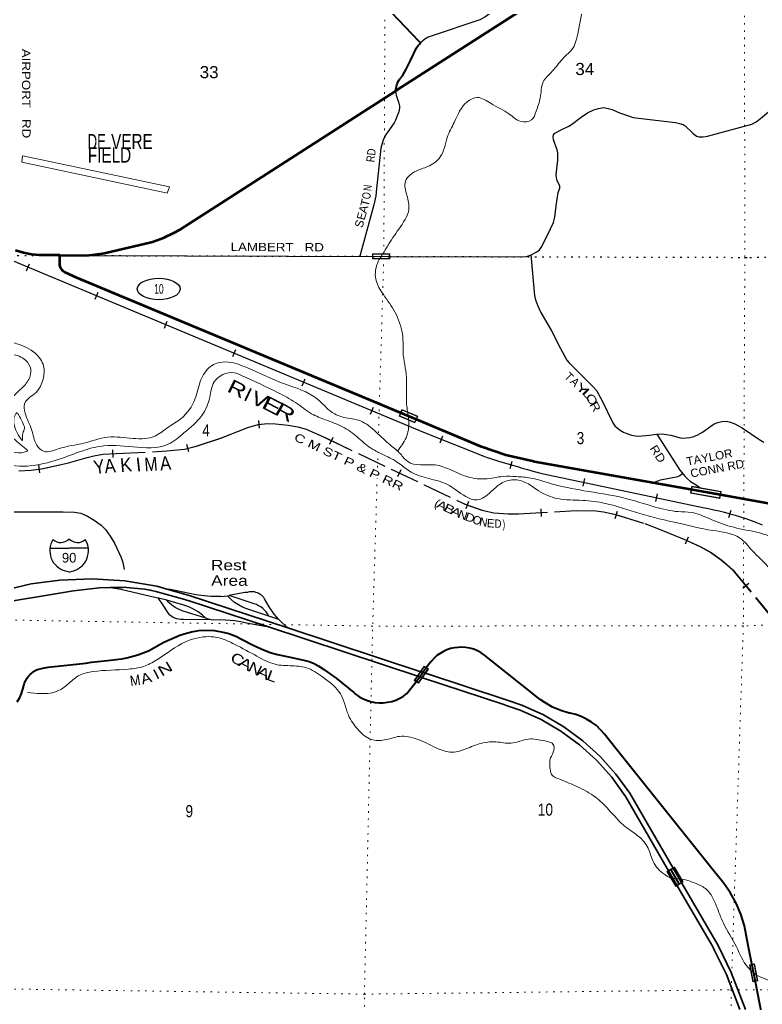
# Model space of a CAD drawing. Header units: feet. Extents: x -8 to 250644, y -192250 to 1368.
# Drawn here: x 36101 to 46835, y -129957 to -115715 of the extents above; entities that cross this region are included whole.
import ezdxf
from ezdxf.enums import TextEntityAlignment as Align

# ---------------------------------------------------------------- set-up
doc = ezdxf.new("R2010")
doc.units = ezdxf.units.FT
doc.header["$LTSCALE"] = 70
doc.linetypes.add('DOTTED', pattern=[1.5, 0.3, -1.2])
doc.linetypes.add('LONG_DASHED', pattern=[7.5, 6, -1.5])
for name, color, linetype, lineweight in [('15', 7, 'Continuous', 25), ('17', 7, 'Continuous', 25), ('18', 7, 'Continuous', 35), ('19', 7, 'Continuous', 25), ('23', 7, 'Continuous', 70), ('26', 7, 'Continuous', 40), ('29', 7, 'Continuous', 25), ('31', 7, 'Continuous', 13), ('34', 7, 'Continuous', 25), ('36', 7, 'Continuous', 13), ('39', 7, 'Continuous', 13), ('55', 7, 'Continuous', 13), ('59', 7, 'Continuous', 13), ('6', 7, 'DOTTED', 25), ('61', 7, 'Continuous', 13), ('63', 7, 'Continuous', 25), ('7', 7, 'DOTTED', 13)]:
    doc.layers.add(name, color=color, linetype=linetype, lineweight=lineweight)
for name, color, linetype in [('30', 7, 'Continuous'), ('41', 7, 'Continuous'), ('45', 7, 'Continuous')]:
    doc.layers.add(name, color=color, linetype=linetype)

msp = doc.modelspace()

# ---------------------------------------------------------------- linework, layer by layer
at = {"layer": '15'}
for p, q in [((36811.78, -123228.02), (36814.68, -123225.11)), ((36817.85, -123227.49), (36814.42, -123225.11)), ((36539.07, -123359.49), (36815.48, -123359.49)), ((36815.48, -123705.07), (36751.59, -123687.11)), ((36814.95, -123705.33), (36878.58, -123686.59))]:
    msp.add_line(p, q, dxfattribs=at)
msp.add_lwpolyline([(37090.84, -123359.49), (36814.95, -123359.49), (36815.48, -123359.49)], dxfattribs=at)
for centre, radius, start, end in [((36841.7, -123394.59), 306.13, 148.44439, 254.4338), ((36693.1, -123111.99), 165.66, 227.34238, 315.81176), ((36936.79, -123111.99), 165.66, 224.18836, 312.69401), ((36788.19, -123394.59), 306.13, 283.08087, 31.62483)]:
    msp.add_arc(centre, radius, start, end, dxfattribs=at)
at = {"layer": '17'}
msp.add_ellipse((38109.98, -119610.46), major_axis=(-309.24, 1), ratio=0.500121, dxfattribs=at)
at = {"layer": '18'}
msp.add_line((41883.81, -125220.78), (39695.42, -124499.45), dxfattribs=at)
for points in [[(38229.48, -123952.1), (38082.68, -123910.82), (37618.98, -123831.5), (37149.54, -123801.09), (36679.48, -123819.91), (36267.77, -123877.37), (35557.19, -124044.58), (35393.6, -124086.53), (35226.52, -124111.16), (35133.99, -124117.21), (34928.24, -124104.95), (34724.9, -124071.25), (34604.58, -124040.77), (34589.01, -124035.26), (34256.06, -123896.56), (31993.54, -122884.91), (31586.17, -122667.41), (31532.45, -122634.49), (31251.82, -122446.73)], [(37407.57, -123929.55), (37252.64, -123932.52), (36875.82, -123978.69), (35624.08, -124184.4), (35533.19, -124199.84), (35060.76, -124244.04), (34927.37, -124247.54), (34729.26, -124230.55), (34534, -124192.95), (34343.75, -124135.15), (34332.65, -124131.1), (32384.49, -123285.98), (32007.55, -123095.72), (31700.92, -122901.43), (31607.27, -122837.72), (31251.82, -122573.98)], [(39695.42, -124499.45), (38536.5, -124117.45), (38511.25, -124109.13), (38486.5, -124102.17), (38066.19, -123983.98), (38006.75, -123971.18), (37981.95, -123965.84), (37956.75, -123961.71), (37910.12, -123954.05), (37643.04, -123927.97), (37617.95, -123925.52), (37593.04, -123926), (37407.57, -123929.55)], [(39975.13, -124512.68), (38535.55, -124038.17), (38229.48, -123952.1)], [(46591.91, -130034.05), (46385.87, -129495.53), (46195.32, -129108), (45671.26, -128203.08), (44918.24, -126902.8), (44719.06, -126626.69), (44492.12, -126372.92), (44239.89, -126144.27), (43965.14, -125943.23), (43670.89, -125772.01), (43360.34, -125632.48), (43146.85, -125558.13), (41968.31, -125169.66), (41929.02, -125156.71), (39975.13, -124512.68)], [(46510.38, -130030.53), (46317.32, -129525.96), (46141.66, -129168.7), (46129.62, -129144.21), (46114.85, -129118.7), (45606.66, -128241.19), (44867.82, -126965.39), (44854.7, -126942.73), (44834.97, -126915.39), (44660.62, -126673.7), (44438.91, -126425.78), (44192.49, -126202.39), (43924.08, -126005.99), (43636.61, -125838.72), (43333.23, -125702.41), (43148.37, -125638.03), (43125.47, -125630.05), (43098.37, -125621.12), (41925.04, -125234.37), (41883.81, -125220.78)]]:
    msp.add_lwpolyline(points, dxfattribs=at)
at = {"layer": '19'}
msp.add_line((39008.45, -124058.48), (39104.23, -124046.93), dxfattribs=at)
for points in [[(38105.88, -124083.73), (38075, -124076.42), (37562.05, -123955.04), (37414.29, -123930.66), (37407.57, -123929.55)], [(39008.57, -124058.71), (38865.61, -124059.81), (38723.32, -124045.96), (38645.6, -124031.96), (38279.48, -123956.69), (38229.48, -123952.1)], [(39104.23, -124046.93), (39105.75, -124046.74), (39129.75, -124042.53)], [(39701.41, -124342.03), (39381.5, -124234.59), (39320.31, -124210.58), (39261.97, -124180.32), (39207.11, -124144.11), (39156.33, -124102.38), (39110.19, -124055.56), (39104.23, -124046.93)], [(39846.91, -124390.9), (39779.57, -124313.63), (39704.53, -124206.75), (39641.07, -124092.61), (39627.9, -124073.83), (39612.84, -124056.54), (39596.05, -124040.91), (39577.72, -124027.13), (39558.06, -124015.33), (39537.26, -124005.66), (39515.57, -123998.21), (39493.22, -123993.07), (39470.46, -123990.3), (39447.53, -123989.92), (39424.68, -123991.94), (39402.17, -123996.33), (39394.76, -123998.33), (39356.77, -124002.69), (39129.75, -124042.53)], [(39701.41, -124342.03), (39682.97, -124311.32), (39662.55, -124282.16), (39639.2, -124255.3), (39613.16, -124231.02), (39584.73, -124209.6), (39554.22, -124191.27), (39521.96, -124176.22), (39488.3, -124164.64), (39129.75, -124042.53)], [(38868.04, -124397.64), (38468.4, -124389.98), (38461.01, -124390.36), (38431, -124389.96), (38401.2, -124386.43), (38371.94, -124379.8), (38343.52, -124370.14), (38316.27, -124357.58), (38290.49, -124342.23), (38266.45, -124324.27), (38154.35, -124152.86), (38119.18, -124107.02), (38105.88, -124083.73)], [(38225.42, -124113.49), (38125, -124088.49), (38105.88, -124083.73)], [(38789.13, -124372.61), (38740.95, -124327.6), (38680.23, -124281.23), (38615, -124241.47), (38545.97, -124208.74), (38473.89, -124183.41), (38324.7, -124138.21), (38225.42, -124113.49)], [(38789.13, -124372.61), (38448.26, -124264.45), (38396.62, -124243.02), (38347.5, -124216.32), (38301.45, -124184.62), (38258.96, -124148.29), (38250.37, -124139.38), (38225.42, -124113.49)], [(38868.04, -124397.64), (38828.5, -124385.1), (38789.13, -124372.61)], [(39695.42, -124499.45), (39645.42, -124491.82), (39357.23, -124437.93), (39296.82, -124426.32), (39203.94, -124410.94), (39076.91, -124401.65), (38868.04, -124397.64)], [(39846.91, -124390.9), (39817.03, -124380.86), (39701.41, -124342.03)], [(39975.13, -124512.68), (39960.99, -124501.02), (39865.37, -124412.08), (39846.91, -124390.9)]]:
    msp.add_lwpolyline(points, dxfattribs=at)
at = {"layer": '23'}
for points in [[(41531.62, -116747.63), (41553.62, -116733.49), (41558.87, -116730.12), (47791.75, -112725.01), (47833.28, -112698.64), (47875.53, -112669.51), (48032.97, -112575.88), (48199.33, -112499.23), (48372.79, -112440.38), (48551.45, -112399.99), (48569.02, -112395.75), (54017.3, -111531.56), (55557.96, -111287.18), (55846.09, -111255.81), (56193.39, -111251.5), (56539.24, -111283.52), (56879.84, -111351.52), (57039.44, -111401.2)], [(36679.21, -119122.21), (37054.85, -119124.17), (37154.18, -119117.76), (37296.04, -119095.89), (37366.46, -119082.93), (37983.46, -118937.7), (38022.06, -118926.91), (38179.79, -118871.56), (38330.88, -118800.03), (38418.82, -118747.85), (41531.62, -116747.63)], [(36679.21, -119122.21), (36386.42, -119120.69), (36269.54, -119110.75), (36154.35, -119088.66), (36042.09, -119054.64), (36041.14, -119054.26)], [(36746.02, -119368.27), (36732.98, -119356.67), (36720.57, -119343.87), (36709.57, -119329.85), (36700.09, -119314.75), (36692.24, -119298.75), (36686.11, -119282.01), (36681.76, -119264.73), (36679.24, -119247.08), (36678.58, -119229.27), (36679.21, -119122.21)], [(46948.99, -122717.77), (46413.47, -122621.84), (46233.09, -122589.58), (43544.58, -122108.75), (43514.34, -122101.95), (43489.77, -122097.64), (43128, -122013.15), (42777.04, -121891.32), (41836.37, -121498.59), (36926.48, -119448.66), (36746.02, -119368.27)]]:
    msp.add_lwpolyline(points, dxfattribs=at)
at = {"layer": '26'}
msp.add_line((41883.81, -125220.78), (41929.02, -125156.71), dxfattribs=at)
for points in [[(41531.62, -116747.63), (41553.17, -116656.96), (41561.99, -116631.87), (41573.39, -116607.84), (41587.23, -116585.13), (41597.51, -116571.16), (41633.5, -116524.67), (41664.44, -116474.68), (41686.02, -116430.96), (41753.59, -116294.55), (41837.14, -116123.3), (41862.36, -116087.99), (41874.82, -116073.93), (41895.66, -116051.05), (41869.94, -116023.93), (41179.21, -115295.67)], [(36061.6, -125583.03), (36102.61, -125517.73), (36126.41, -125460.46), (36137.64, -125425.48), (36145.28, -125397.65), (36159.53, -125344.08), (36171.41, -125308.78), (36186.91, -125274.91), (36205.87, -125242.85), (36228.07, -125212.95), (36253.28, -125185.53), (36281.22, -125160.9), (36311.58, -125139.32), (36344.03, -125121.04), (36355.82, -125115.45), (36437.26, -125093.8), (36512.58, -125081.64), (37057.12, -125022.23), (37138.47, -125010.16), (37369.26, -124984.89), (37575.98, -124962.06), (37651.51, -124947.35), (37809.58, -124903.74), (37962.22, -124843.85), (38182.53, -124719.73), (38414.6, -124619.33), (38480.16, -124596.03), (38582.28, -124568.54), (38690.64, -124551.04), (38800.23, -124544.96), (38909.85, -124550.38), (39018.31, -124567.22), (39124.41, -124595.3), (39227, -124634.32), (39324.94, -124683.86), (39466.75, -124756.58), (39590.81, -124817.21), (39720.88, -124866.75), (39825.3, -124895.74), (40010.76, -124933.99), (40206.84, -124977.16), (40282.88, -124998.88), (40356.24, -125028.43), (40426.1, -125065.49), (40491.71, -125109.64), (40497.62, -125114.14), (40677.16, -125240.23), (40928.43, -125448.35), (40951.86, -125468.02), (41002.31, -125504.06), (41056.26, -125534.63), (41113.1, -125559.39), (41172.22, -125578.08), (41232.97, -125590.48), (41294.69, -125596.47), (41356.69, -125595.97), (41418.3, -125588.99), (41478.84, -125575.61), (41537.66, -125555.98), (41594.1, -125530.31), (41647.54, -125498.87), (41697.41, -125462.03), (41829.17, -125298.2), (41883.81, -125220.78)], [(46734.99, -129630.47), (46631.82, -129106.62), (46577.52, -128821.6), (46525.83, -128654.24), (46456.92, -128493.2), (46371.56, -128340.25), (46270.69, -128197.06), (46270.33, -128196.61), (46126.59, -128016.08), (44716.29, -126255.05), (44553.91, -126049.13), (44498.28, -125984.83), (44436.23, -125926.7), (44368.45, -125875.38), (44295.67, -125831.42), (44218.7, -125795.31), (44138.38, -125767.44), (44055.58, -125748.13), (44045.29, -125746.36), (43921.86, -125707.92), (43803.12, -125656.79), (43690.37, -125593.53), (43622.1, -125547.12), (42867.69, -124943.52), (42821.68, -124905.4), (42771.93, -124872.3), (42719, -124844.59), (42663.46, -124822.56), (42605.93, -124806.45), (42547.02, -124796.45), (42487.39, -124792.66), (42440.65, -124794.06), (42384.93, -124800.09), (42330.15, -124811.91), (42276.91, -124829.39), (42225.79, -124852.34), (42177.34, -124880.51), (42132.1, -124913.59), (42099.48, -124942.47), (42047.8, -124997.07), (42005.82, -125050.2), (41929.02, -125156.71)], [(46989.96, -130925.16), (46734.99, -129630.47)]]:
    msp.add_lwpolyline(points, dxfattribs=at)
at = {"layer": '29'}
for p, q in [((37057.22, -119125.48), (41448.88, -119138.55)), ((41448.87, -119138.62), (43319.37, -119145.47))]:
    msp.add_line(p, q, dxfattribs=at)
for points in [[(43755.37, -114495.45), (43186.82, -115314.48), (43038.14, -115502.24), (42963.79, -115573.09), (42892.99, -115629.77), (42825.73, -115679.36), (42751.39, -115718.33), (42061.07, -115948.6), (42004.43, -115969.85), (41958.41, -115994.65), (41895.66, -116051.05)], [(41531.62, -116747.63), (41544.22, -116807.65), (41583.16, -116924.55), (41590.25, -116962.62), (41588.48, -116994.5), (41579.63, -117045.87), (41569, -117080.42), (41533.61, -117169.86), (41512.36, -117207.95), (41420.32, -117335.48), (41395.54, -117377.1), (41356.6, -117459.47), (41338.9, -117504.63), (41321.2, -117572.83), (41253.93, -118206.95), (41246.86, -118267.18), (41239.77, -118306.14), (41218.53, -118394.7), (41018.8, -119137.44)], [(43319.37, -119145.47), (43425.81, -119138.65), (43482.45, -119122.71), (43578.04, -119071.34), (43616.98, -119043), (43638.21, -119009.35), (43730.25, -118832.22), (43815.22, -118646.23), (43836.46, -118570.07), (43857.7, -118407.12), (43886.02, -118215.82), (43907.27, -118150.28), (43907.26, -118123.71), (43871.86, -118038.69), (43861.24, -118001.49), (43857.7, -117953.67), (43878.94, -117748.2), (43878.94, -117641.92), (43871.87, -117599.41), (43815.22, -117450.63), (43811.69, -117404.57), (43815.23, -117379.77), (43836.46, -117358.52), (43935.58, -117301.84), (44038.25, -117255.78), (44077.18, -117230.99), (44218.79, -117124.71), (44307.3, -117064.48), (44399.35, -117018.43), (44466.6, -116997.18), (44540.95, -116986.55), (44608.2, -116997.18), (44664.85, -117014.89), (44771.05, -117060.95), (44902.04, -117106.99), (44969.3, -117128.25), (45047.17, -117138.88), (45578.19, -117202.65), (45638.39, -117215.04), (45691.49, -117229.21), (45719.8, -117252.24), (45833.08, -117358.52), (45886.2, -117399.25), (45918.04, -117408.12), (45978.24, -117409.88), (46045.49, -117401.03), (46682.71, -117223.9), (46746.44, -117193.78), (46810.15, -117145.97), (46926.99, -117048.54)], [(43491.26, -119117.97), (43540.87, -119705.49), (43555.03, -119767.48), (43583.35, -119843.65), (43632.92, -119951.69), (43788.68, -120213.84), (43916.13, -120468.91), (44008.17, -120640.72), (44036.49, -120674.38), (44263.06, -120901.1), (44397.58, -121028.64), (44440.06, -121078.24), (44517.95, -121219.93), (44673.71, -121545.85), (44705.57, -121589.25), (44737.43, -121620.25), (44779.91, -121651.24), (44829.48, -121680.47), (44877.27, -121702.61), (44942.75, -121722.98), (45001.17, -121734.49), (45048.97, -121737.15), (45197.65, -121722.98), (45310.93, -121708.81)], [(45310.93, -121708.81), (45387.96, -121707.48), (45449.91, -121713.68), (45511.86, -121725.19), (45632.23, -121760.62), (45669.4, -121766.82), (45734.89, -121764.16), (45789.76, -121757.96), (45844.64, -121742.91), (45901.27, -121720.76), (45968.54, -121682.68), (46092.44, -121594.12), (46138.46, -121563.12), (46191.57, -121540.98), (46251.75, -121525.92), (46315.47, -121523.27), (46377.42, -121534.78), (46439.38, -121558.69), (46545.58, -121618.92), (46800.47, -121792.5), (46858.88, -121824.38)], [(45310.93, -121708.81), (45645.49, -122231.34), (45718.06, -122321.67), (45753.46, -122357.1), (45795.94, -122392.52), (45877.37, -122443.89), (45932.24, -122481.09)], [(34063.94, -122074.57), (34237.43, -122168), (34464, -122309.7), (34527.72, -122343.36), (35398.6, -122748.99), (35444.62, -122772.01), (35501.26, -122786.18), (35632.25, -122805.67), (35922.55, -122834.01), (36028.75, -122835.78), (36729.7, -122834.01), (36892.55, -122839.32), (36984.59, -122855.27), (37080.17, -122894.23), (37175.76, -122954.46), (37278.42, -123028.85), (37338.61, -123089.08), (37409.41, -123184.72), (37473.13, -123287.46), (37565.18, -123492.93), (37593.49, -123567.32), (37611.86, -123667.85)], [(45255.06, -122414.66), (45338.39, -122379.68), (45364.94, -122369.94), (45387.06, -122365.95), (45463.17, -122353.56), (45592.39, -122328.76), (45616.29, -122321.23), (45645.49, -122305.73), (45682.66, -122280.93)]]:
    msp.add_lwpolyline(points, dxfattribs=at)
at = {"layer": '31'}
for p, q in [((41198.66, -119100.98), (41448.65, -119099.58)), ((41448.65, -119099.58), (41449.07, -119174.58))]:
    msp.add_line(p, q, dxfattribs=at)
msp.add_lwpolyline([(41449.07, -119174.58), (41199.08, -119175.98), (41198.66, -119100.98)], dxfattribs=at)
msp.add_lwpolyline([(41207.02, -119167.94), (41206.69, -119108.93), (41440.7, -119107.61), (41441.03, -119166.62)], close=True, dxfattribs=at)
at = {"layer": '34', "lineweight": 13}
for p, q in [((31236.44, -117213.4), (41937.34, -121681.28)), ((43674.07, -122282.69), (45977.04, -122772.12))]:
    msp.add_line(p, q, dxfattribs=at)
at = {"layer": '34'}
for p, q in [((36200.59, -119346.85), (36243.2, -119244.78)), ((37191.02, -119757.56), (37233.64, -119655.49)), ((38191.98, -120178.31), (38234.6, -120076.24)), ((39182.42, -120589.01), (39225.03, -120486.94)), ((40183.37, -121009.76), (40225.99, -120907.69)), ((41173.81, -121420.46), (41216.43, -121318.39)), ((42177.28, -121837.41), (42218.27, -121734.68)), ((43188.59, -122206.23), (43219.86, -122100.13)), ((44247.61, -122461.94), (44270.61, -122353.75)), ((45296.94, -122682.28), (45319.94, -122574.09)), ((46352.71, -122916.92), (46383.56, -122810.7))]:
    msp.add_line(p, q, dxfattribs=at)
msp.add_lwpolyline([(31236.86, -117212.39), (41937.75, -121680.27), (42811.31, -122028.76), (42857.51, -122046.2), (42903.85, -122062.49), (42950.5, -122077.99), (42997.61, -122093.06), (43005.23, -122095.27), (43325.38, -122189.63), (43347.05, -122196.09), (43442.54, -122222.97), (43538.91, -122248.96), (43635.47, -122272.6), (43674.3, -122281.62), (45977.25, -122771.05), (46056.28, -122786.28), (46134.53, -122803.23), (46212.52, -122821.55), (46290.8, -122840.85), (46368.29, -122861.89), (46445.08, -122884.18), (46522.15, -122907.47), (46598.43, -122932.48), (46673.99, -122958.77), (46749.76, -122986.5), (46824.37, -123015.4), (46835.65, -123019.74)], dxfattribs=at)
at = {"layer": '34', "linetype": 'LONG_DASHED', "lineweight": 13}
msp.add_lwpolyline([(36089.47, -122243.27), (36268.36, -122235.49), (36442.44, -122213.07), (36807.46, -122131.19), (37077.26, -122052.58), (37174.45, -122027.22), (37302.79, -122003.87), (37495.54, -121993.97), (38226.71, -121957), (38481.17, -121929.99), (38654.14, -121888.62), (39020.84, -121768.48), (39401.32, -121616.01), (39550.62, -121575.86), (39682.85, -121562.23), (39799.51, -121566.12), (39982.29, -121585.58), (40120.67, -121607.32), (40238.96, -121640.06), (40522, -121768.64), (42420.66, -122671.34), (42537.33, -122725.83), (42782.33, -122813.38), (42953.44, -122852.3), (43163.45, -122867.87), (43308.95, -122867.88), (44142.51, -122819.89), (44427.35, -122823.11), (44538.56, -122838.36), (44715.13, -122877.6), (45136.9, -123007.91), (45407.36, -123111.09), (45734.03, -123247.3), (45944.03, -123344.59), (46093.15, -123427.75), (46247.37, -123535.28), (46402.75, -123670.43), (47593.11, -125114.58)], dxfattribs=at)
at = {"layer": '34', "lineweight": 13}
for centre, radius, start, end in [((64252.38, -67014.27), 59046.11, 247.79475, 248.70741), ((43823.19, -119394.52), 2822.99, 248.98698, 253.15078), ((50108.34, -98586.46), 24559.56, 253.18801, 253.96664), ((44950.88, -116731.78), 5695.86, 253.41495, 257.04621), ((45132.56, -127292.44), 4598.52, 68.26766, 79.41805)]:
    msp.add_arc(centre, radius, start, end, dxfattribs=at)
at = {"layer": '36'}
for p, q in [((36146.84, -117683.8), (38264.24, -118130.66)), ((38264.24, -118130.66), (38234, -118223.05))]:
    msp.add_line(p, q, dxfattribs=at)
msp.add_lwpolyline([(38234.65, -118222.98), (36133.57, -117775.35), (36141, -117686.05)], dxfattribs=at)
at = {"layer": '39'}
for points in [[(53868.13, -111612.9), (53814.05, -111719.95), (53675.39, -111894.83), (53464.53, -111946.96), (53277.8, -111936.76), (53048.83, -112039.17), (52771.66, -112165.67), (52498.51, -112278.09), (52333.77, -112406.69), (52118.86, -112513.13), (51879.95, -112468.7), (51592.9, -112367.91), (51257.66, -112257.03), (51000.66, -112242.75), (50715.48, -112339.07), (50386.08, -112493.69), (50114.86, -112708.7), (49968.21, -112817.2), (49735.29, -112831.1), (49440.1, -112875.12), (48897.87, -113035.62), (48492.19, -113166.04), (48293.3, -113316.74), (48162.68, -113479.56), (48040.05, -113686.63), (47827.06, -113905.71), (47517.72, -114100.57), (47316.77, -114323.68), (47051.63, -114466.28), (46808.62, -114554.59), (46543.57, -114564.44), (46302.65, -114534.09), (45949.25, -114549.91), (45625.95, -114597.93), (45320.67, -114730.45), (44655.88, -114993.42), (44318.42, -115180.22), (44256.1, -115296.83), (44237.89, -115491.92), (44173.36, -115892.13), (44098.91, -116121.36), (43946.2, -116284.17), (43799.5, -116461.05), (43666.87, -116615.82), (43626.55, -116845.09), (43566.18, -117040.14), (43499.84, -117164.8), (43343.21, -117186.8), (43172.61, -117076.05), (42913.7, -116929.02), (42716.99, -116840.37), (42568.37, -116902.6), (42381.43, -117200.14), (42280.88, -117417.29), (42180.29, -117700.81), (41997.48, -117839.46), (41830.78, -117903.69), (41678.08, -118048.39), (41698.01, -118257.59), (41725.98, -118456.73), (41579.21, -118744.24), (41418.41, -118989.51), (41350.91, -119100.33)], [(41352.11, -119098.25), (41283.73, -119210.65), (41247.41, -119464.05), (41335.62, -119657.21), (41508.12, -119914.8), (41624.36, -120214.58), (41644.2, -120566.58)], [(31243.54, -119298.51), (31370.69, -119462.49), (31495.04, -119655.67), (31629.52, -119720.14), (31880.57, -119625.8), (32133.74, -119374.57), (32334.61, -119260.08), (32633.81, -119216.06), (32866.71, -119232.33), (33157.77, -119347.2), (33438.77, -119504.31), (33774.09, -119492.5), (33982.94, -119450.42), (34195.74, -119498.85), (34420.61, -119519.14), (34739.88, -119491.23), (35002.89, -119511.54), (35193.59, -119580.08), (35305.93, -119735.04), (35299.75, -119950.25), (35295.65, -120072.94), (35375.9, -120165.52), (35558.52, -120308.47), (35835.57, -120352.93), (36060.42, -120401.38), (36327.37, -120542.38), (36445.71, -120721.48), (36437.54, -120916.57), (36337.02, -121105.56), (36174.27, -121262.33), (36178.19, -121405.13), (36272.39, -121642.55), (36346.52, -121867.88), (36446.85, -121958.46), (36657.71, -121922.42), (37027.21, -121840.24), (37376.64, -121754.02), (38065.36, -121734.44), (38250.17, -121607.87), (38436.99, -121481.29), (38633.95, -121201.87), (38716.46, -120934.42), (38860.71, -120729.84), (38949.64, -120683.73), (39117.6, -120667.26), (39394.25, -120752.89), (39914.61, -120976.84), (40406.9, -121205.24), (40615.59, -121394.47), (40786.21, -121467.01), (41025.11, -121519.49), (41253.89, -121680.58), (41456.56, -121865.78), (41605.05, -121996.63), (41709.38, -122107.33), (42106.91, -122155.91), (42532.47, -122313.13), (42823.58, -122357.6), (43090.65, -122321.6), (43279.39, -122323.76), (43488.19, -122346.04), (43783.29, -122426.72), (44257.08, -122527.66), (44815.2, -122628.65), (45288.96, -122763.78), (45620.21, -122830.41), (45810.95, -122842.62), (46065.89, -122931.32), (46379.04, -123046.21), (46738.39, -123124.93), (47038.3, -123229.56), (47176.62, -123325.07), (47356.52, -123555.83), (47388.52, -123734.87), (47336.2, -123891.72), (47348.06, -124161.25), (47446.22, -124487.16), (47590.64, -124694.44), (47815.4, -124869.6), (47982, -124954.21), (48068.3, -125010.59), (48176.51, -125314.39), (48255.22, -125842.9), (48294.74, -126037.22), (48306.08, -126656.07), (48179.3, -127070.31), (48028.38, -127540.85), (47951.91, -127786.18), (48074.21, -128043.72), (48236.65, -128331.47), (48368.85, -128788.15), (48439, -128973.25), (48639.56, -129295.22), (48942.43, -129748.01), (49213.31, -130005.67), (49546.4, -130327.75), (50078.21, -130714.34)], [(31243.94, -119644.92), (31286.09, -119848.6), (31326.16, -119971.33), (31506.88, -119961.41), (31968.8, -119790.8), (32412.75, -119493.46), (32679.88, -119372.98), (32999.09, -119437.59), (33428.65, -119612.91), (33910.46, -119721.89), (34342.21, -119645.8), (34617.29, -119637.96), (34735.65, -119792.93), (34914.25, -119935.87), (35054.65, -120149.18), (35076.58, -120382.52), (34803.53, -120344.09), (34506.38, -120331.79), (34401.93, -120384.01), (34405.84, -120532.85), (34389.65, -120717.89), (34383.52, -120870.74), (34409.46, -121100.06), (34521.79, -121261.05), (34728.5, -121402.01), (34959.31, -121538.96), (35095.84, -121551.13), (35302.55, -121702.14), (35511.24, -121881.31), (35729.97, -122070.55), (36613.42, -122091.34), (36964.88, -121966.91), (37258.08, -121886.68), (37733.95, -121893.08), (38247.99, -121855.26), (38474.99, -121692.52), (38732.17, -121441.29), (38848.82, -121175.88), (38911.21, -120954.68), (39199.94, -120822.05), (39318.5, -120864.87), (39828.98, -121105.29), (40085.61, -121251.26), (40320.22, -121414.06), (40521.14, -121503.01), (40768.04, -121603.77), (40980.77, -121750.76), (41173.42, -121909.81), (41398.22, -122026.64), (41592.9, -122139.43), (41757.47, -122258.22), (42277.38, -122435.62), (42548.32, -122610.82), (42710.92, -122661.23), (42907.77, -122548.74), (43052.42, -122428.17), (43237.19, -122369.99), (43431.92, -122418.41), (43600.5, -122529.16), (43877.51, -122642.01), (44238.91, -122668.44), (44566.16, -122710.93), (45064.01, -122858.14), (45630.13, -122999.37), (46115.97, -123102.32), (46507.43, -123211.24), (46694.03, -123398.44), (46910.72, -123617.84), (47125.31, -123984.08), (47221.44, -124348.21), (47440.03, -124726.51), (47738.99, -125024.42), (47863.44, -125086.87), (48007.98, -125127.21), (48092.13, -125388.75), (48126.78, -125780.33), (48163.78, -126285.87), (48093.15, -126792.67), (47906.12, -127222.96), (47845.58, -127663.4), (47805.27, -127882.61), (48001.81, -128216.64), (48118.04, -128532.52), (48099.79, -128795.99), (48310.39, -129111.94), (48609.34, -129433.98), (48809.9, -129759.98), (49036.59, -130055.82), (49287.39, -130311.46), (49580.33, -130607.35), (49977.69, -130901.32), (50401.17, -131159.1), (50842.58, -131620.04), (51173.58, -132046.7), (51426.36, -132344.57), (51705.24, -132652.53), (52092.59, -132902.23)], [(36219.97, -121950.24), (36011.27, -121775.1), (35888.89, -121640.24), (35862.95, -121408.91), (35967.5, -121207.86), (36124.22, -121051.09), (36230.73, -120920.44), (36260.95, -120771.62), (36184.74, -120640.82), (35992.04, -120562.23), (35807.28, -120610.36), (35568.31, -120662.47), (35233.02, -120626.01), (35044.34, -120539.38), (34935.94, -120509.12), (34843.62, -120448.71), (34733.17, -120464.72), (34608.71, -120436.46), (34504.3, -120426.33), (34516.3, -120502.77), (34530.27, -120627.48), (34473.94, -120782.31), (34463.75, -120991.49), (34549.99, -121128.33), (34716.57, -121239.08), (34933.35, -121341.82), (35130.05, -121450.59), (35288.59, -121563.35), (35513.36, -121724.43), (35726.09, -121869.41), (35838.5, -121915.76), (36005.11, -121970.19), (36163.74, -121972.33), (36219.97, -121950.24)], [(41644.2, -120566.58), (41692.13, -120934.7), (41693.9, -121276.63), (41707.79, -121384.18)], [(36059.73, -121397), (36017.51, -121475.41), (36021.45, -121575.98), (36079.58, -121720.84), (36139.76, -121803.35), (36143.85, -121698.77), (36170, -121628.39), (36139.95, -121535.84), (36083.8, -121427.19), (36059.73, -121397)], [(41707.79, -121384.18), (41725.85, -121524.05), (41685.53, -121763.37), (41561.33, -121955.36)], [(36212.57, -125449.42), (36408.27, -125462.22), (36663.3, -125420.18), (36815.97, -125309.67), (36968.65, -125197.15), (37159.43, -125145), (37673.47, -125109.19), (37888.34, -125071.14), (38083.17, -124974.75), (38499.63, -124713.14), (38831.55, -124639.13), (38984.05, -124657.07), (39210.56, -124751.27), (39528.88, -124921.55), (39791.83, -125038.42), (40042.8, -125060.73), (40271.67, -125099.13), (40506.49, -125242.11), (40737.24, -125467.56), (40851.47, -125771.36), (40999.9, -125992.73), (41184.53, -126125.62), (41375.28, -126133.81), (41590.15, -126081.68), (41847.13, -126122.11), (42122.12, -126247.02), (42352.98, -126311.56), (42579.92, -126251.4), (42796.82, -126177.15), (42985.57, -126161.2), (43204.41, -126179.47), (43455.44, -126121.33), (43692.35, -126147.66), (43812.79, -126198.04), (43822.77, -126280.51), (43774.5, -126393.11), (43764.37, -126529.88), (43790.4, -126632.48), (43906.8, -126702.96), (44165.74, -126811.78), (44422.65, -126958.8), (44613.27, -127137.96), (44858.06, -127389.57), (45046.7, -127528.5), (45185.12, -127699.57), (45257.27, -127892.72), (45424.7, -128080.69), (45508.19, -128132.88)], [(45508.19, -128132.88), (45726.31, -128157.92), (45854.68, -128200.71), (45979.85, -128259.34), (46094.22, -128376.08), (46170.41, -128531.02), (46272.63, -128784.53), (46461.14, -129124.59), (46623.81, -129419.47), (46757.25, -129540.57)], [(46757.25, -129540.57), (46986.84, -129631.86), (47211.63, -129776.85), (47239.67, -129877.44), (47374.08, -130034.43), (47528.68, -130048.63), (47725.42, -130086.99), (47857.88, -130175.6), (47922, -130360.69), (47954.08, -130437.15), (48154.78, -130553.96), (48423.74, -130698.98), (48602.34, -130839.92), (48624.32, -130988.77), (48758.7, -131196.05), (48923.21, -131403.34), (49069.66, -131570.4), (49055.52, -131697.1), (49033.3, -131888.16), (49045.25, -132032.99), (49197.72, -132208.1), (49887.93, -132918.64), (50000.28, -133061.53)]]:
    msp.add_spline(points, degree=3, dxfattribs=at)
at = {"layer": '55'}
for p, q in [((41805.05, -125271.56), (41945.97, -125065.05)), ((41945.97, -125065.05), (42007.92, -125107.33)), ((45584, -128251.61), (45456.29, -128036.7)), ((45510.17, -128004.68), (45636.5, -128220.42)), ((45563.75, -127972.84), (45691.46, -128187.76))]:
    msp.add_line(p, q, dxfattribs=at)
for points in [[(42007.92, -125107.33), (41867, -125313.83), (41805.05, -125271.56)], [(45456.29, -128036.7), (45510.17, -128004.68), (45563.75, -127972.84)], [(45691.46, -128187.76), (45636.5, -128220.42), (45584, -128251.61)]]:
    msp.add_lwpolyline(points, dxfattribs=at)
for points in [[(41996.8, -125109.42), (41948.06, -125076.16), (41816.16, -125269.46), (41864.9, -125302.71)], [(45467.25, -128039.48), (45507.33, -128015.66), (45625.57, -128217.6), (45586.78, -128240.65)], [(45521.09, -128007.49), (45560.96, -127983.8), (45680.5, -128184.97), (45639.33, -128209.43)]]:
    msp.add_lwpolyline(points, close=True, dxfattribs=at)
at = {"layer": '59'}
for p, q in [((45798.28, -122564.66), (45817.06, -122461.35)), ((45817.77, -122462.32), (46241.01, -122539.29)), ((46223.21, -122642.58), (45799.67, -122565.57)), ((46241.37, -122539.08), (46222.58, -122642.38))]:
    msp.add_line(p, q, dxfattribs=at)
for points in [[(41625.44, -121353.9), (41855.56, -121451.59), (41814.53, -121548.24), (41584.41, -121450.55)], [(41594.9, -121446.31), (41629.67, -121364.39), (41845.06, -121455.82), (41810.29, -121537.74)], [(46232.01, -122545.78), (45823.35, -122471.47), (45807.47, -122558.85), (46216.12, -122633.15)]]:
    msp.add_lwpolyline(points, close=True, dxfattribs=at)
at = {"layer": '6'}
for points in [[(41448.88, -119138.55), (46656.84, -119153.22), (51795.03, -119073.93), (57101.91, -118969.4), (62480.76, -118935.98)], [(31241.42, -119116.2), (34382.73, -119118.07), (36069.34, -119124.17), (41448.88, -119138.55)]]:
    msp.add_lwpolyline(points, dxfattribs=at)
at = {"layer": '61'}
for p, q in [((46723.73, -129372.66), (46771.74, -129618)), ((46771.74, -129618), (46698.14, -129632.4))]:
    msp.add_line(p, q, dxfattribs=at)
msp.add_lwpolyline([(46698.14, -129632.4), (46650.13, -129387.06), (46723.73, -129372.66)], dxfattribs=at)
msp.add_lwpolyline([(46704.45, -129623), (46659.52, -129393.37), (46717.41, -129382.05), (46762.34, -129611.68)], close=True, dxfattribs=at)
at = {"layer": '63'}
for p, q in [((39567.47, -121624.89), (39556.13, -121514.86)), ((40583.78, -121853.93), (40631.27, -121754.03)), ((38543.6, -121966.98), (38517.87, -121859.41)), ((37450.46, -122046.85), (37444.79, -121936.39)), ((36392.79, -122270.38), (36378.66, -122160.68)), ((41566.23, -122321.03), (41613.72, -122221.13)), ((42555.18, -122785.83), (42592.4, -122681.68)), ((43644.4, -122899.15), (43638.04, -122788.72)), ((44707.88, -122928.21), (44740.53, -122822.53)), ((45722.79, -123297.75), (45769.28, -123197.39)), ((46556.33, -123936.15), (46641.68, -123865.79))]:
    msp.add_line(p, q, dxfattribs=at)
at = {"layer": '63', "linetype": 'LONG_DASHED'}
msp.add_lwpolyline([(36089.45, -122239.17), (36268.01, -122231.4), (36441.73, -122209.03), (36806.44, -122127.22), (37076.17, -122048.63), (37173.56, -122023.21), (37302.32, -121999.79), (37495.33, -121989.88), (38226.39, -121952.91), (38480.47, -121925.94), (38653.02, -121884.67), (39019.44, -121764.62), (39400.02, -121612.11), (39549.87, -121571.82), (39682.71, -121558.12), (39799.8, -121562.03), (39982.83, -121581.51), (40121.54, -121603.31), (40240.36, -121636.19), (40523.73, -121764.92), (42422.41, -122667.63), (42538.89, -122722.03), (42783.48, -122809.44), (42954.05, -122848.23), (43163.6, -122863.77), (43308.83, -122863.78), (44142.42, -122815.79), (44427.65, -122819.01), (44539.28, -122834.32), (44716.18, -122873.63), (45138.24, -123004.03), (45408.88, -123107.28), (45735.68, -123243.55), (45945.89, -123340.93), (46095.33, -123424.27), (46249.9, -123532.04), (46405.7, -123667.56), (47596.46, -125112.2)], dxfattribs=at)
at = {"layer": '7'}
for p, q in [((41287.25, -121691.58), (41362.88, -119178.68)), ((41272.24, -122190.46), (41278.94, -121967.73))]:
    msp.add_line(p, q, dxfattribs=at)
for points in [[(41364.28, -119095.94), (41387.87, -113836.39), (41355.48, -108458), (41288.82, -103274.68), (41206.17, -97982.73), (41239.98, -92686.86), (41226.63, -91649.36)], [(46478.45, -91639.21), (46476.42, -92823.64), (46512.83, -98196), (46585.57, -103286.8), (46662.21, -108558.63), (46576.18, -113874.58), (46582.54, -119150.37), (46566.44, -123088.9)], [(41349.94, -137469.88), (41101.95, -135134.42), (41083.58, -129810.35), (41200.9, -124560.68), (41267.42, -122350.58)], [(46565.67, -123279.72), (46560.75, -124482.46), (46386.41, -129748.06), (46386.74, -135035.91), (46423.45, -137462.72)], [(47261.59, -124462.84), (46560.75, -124482.46), (41203.75, -124486.38), (35870.9, -124397.8), (31249.93, -124435.15)], [(31254.15, -129655.85), (35814.98, -129733.88), (41083.58, -129810.35), (46386.41, -129748.06), (48779.81, -129749.9)]]:
    msp.add_lwpolyline(points, dxfattribs=at)

# ---------------------------------------------------------------- texts
at = {"layer": '15'}
msp.add_text('90', height=140, dxfattribs=at).set_placement((36815.14, -123567.6), align=Align.CENTER)
at = {"layer": '17', "width": 0.65}
msp.add_text('10', height=140, dxfattribs=at).set_placement((38113.43, -119678.77), align=Align.CENTER)
at = {"layer": '30'}
for s, rotation, width, p in [('AIRPORT   RD', 270.272, 1.2, (36131.72, -116135.61)), ('RD', 83.944, 0.85, (41228.7, -117781.19)), ('LAMBERT   RD', 359.829, 1.2, (39149.56, -119061.71)), ('RD', 302.63, 1.15, (45202.91, -121915.71)), ('TAYLOR', 10.864, 1.05, (45751.26, -122166.08)), ('CONN RD', 10.864, 1.05, (45807.9, -122339.68))]:
    msp.add_text(s, height=120, rotation=rotation, dxfattribs=dict(at, width=width)).set_placement(p)
for s, rotation, width, p in [('N', 83.944, 0.75, (41188.56, -118153.51)), ('T', 76.513, 1.1, (41152.5, -118376.39)), ('O', 79.686, 0.8, (41172.16, -118270.87)), ('A', 74.949, 1.05, (41127.16, -118471.99)), ('Y', 316.526, 1.8, (44189.38, -121098.01)), ('L', 313.526, 2, (44273.72, -121174.75)), ('O', 308.578, 1.4, (44323.89, -121246.44)), ('R', 298.799, 1.2, (44369.08, -121342.23))]:
    msp.add_text(s, height=120, rotation=rotation, dxfattribs=dict(at, width=width)).set_placement(p, align=Align.CENTER)
for s, rotation, p in [('S', 74.949, (41069.14, -118680.7)), ('E', 74.949, (41098.58, -118571.2)), ('T', 314.981, (43996.8, -120921.79)), ('A', 314.981, (44083.8, -120998.23))]:
    msp.add_text(s, height=120, rotation=rotation, dxfattribs=at).set_placement(p, align=Align.CENTER)
at = {"layer": '36'}
for s, width, p in [('DE', 0.65, (37081.74, -117587.17)), ('VERE', 0.75, (37422.47, -117587.06)), ('FIELD', 0.75, (37086.09, -117783.03))]:
    msp.add_text(s, height=220, dxfattribs=dict(at, width=width)).set_placement(p)
at = {"layer": '41'}
for s, height, rotation, width, p in [('R', 200, 333.63, 1.35, (39200.6, -121143.58)), ('I', 200, 334.762, 1.1, (39358.97, -121227.74)), ('V', 200, 336.152, 1.3, (39529.08, -121302.93)), ('E', 200, 332.489, 1.55, (39702.72, -121384.25)), ('R', 200, 330.474, 1.45, (39890.49, -121481.26)), ('K', 200, 5.13, 0.95, (37645.97, -122252.15)), ('M', 200, 4.341, 0.85, (38005.72, -122244.15)), ('A', 200, 4.552, 0.9, (38215.38, -122230.44)), ('Y', 200, 9.387, 0.9, (37266.26, -122279.37)), ('A', 200, 5.69, 0.9, (37414.57, -122267.6)), ('C', 150, 331.91, 1.3, (39213.64, -125031.3)), ('N', 150, 30.968, 1.4, (38241.19, -125168.22)), ('A', 150, 331.812, 1.4, (39329.11, -125098.11)), ('N', 150, 332.618, 1.3, (39471.23, -125169.21)), ('M', 150, 7.974, 0.9, (37779.68, -125344.37)), ('A', 150, 16.745, 1.15, (37948.81, -125312)), ('I', 150, 27.561, 1.15, (38108.15, -125247.47)), ('A', 150, 335.008, 1.35, (39593.55, -125231.84)), ('L', 150, 339.347, 1.3, (39723.1, -125281.91))]:
    msp.add_text(s, height=height, rotation=rotation, dxfattribs=dict(at, width=width)).set_placement(p, align=Align.CENTER)
msp.add_text('I', height=200, rotation=6.377, dxfattribs=at).set_placement((37828.26, -122248.53), align=Align.CENTER)
at = {"layer": '45', "width": 1.25}
for s, p in [('Rest', (38864.59, -123679.35)), ('Area', (38867.24, -123903.72))]:
    msp.add_text(s, height=150, dxfattribs=at).set_placement(p)
at = {"layer": '63', "width": 1.35}
msp.add_text('C M ST P & P RR', height=120, rotation=334.572, dxfattribs=at).set_placement((40055.65, -121794.65))
at = {"layer": '63'}
for s, rotation, width, p in [('(', 334.572, 1.15, (42109.8, -122762.61)), ('A', 334.572, 1.35, (42180.26, -122796.1)), ('B', 334.572, 1.45, (42287.74, -122846.47)), ('A', 334.966, 1.35, (42383.53, -122891.5)), ('N', 340.334, 1.15, (42485.8, -122936.69)), ('D', 340.334, 1.2, (42590.86, -122974.22)), ('E', 355.759, 1.05, (42905.22, -123058.51)), ('D', 359.759, 0.85, (43014.63, -123064.33)), (')', 0.759, 0.7, (43099.85, -123070.31))]:
    msp.add_text(s, height=120, rotation=rotation, dxfattribs=dict(at, width=width)).set_placement(p, align=Align.CENTER)
for s, rotation, p in [('O', 342.334, (42695.24, -123013.07)), ('N', 349.188, (42794.5, -123040.98))]:
    msp.add_text(s, height=120, rotation=rotation, dxfattribs=at).set_placement(p, align=Align.CENTER)
at = {"layer": '7'}
for s, width, p in [('34', 1.05, (44132.53, -116515.16)), ('33', 1.05, (38702.36, -116560.67)), ('4', 0.85, (38738.92, -121742.78)), ('3', 0.85, (44151.41, -121854.08)), ('9', 0.85, (38497, -127250.53)), ('10', 0.85, (43588.68, -127228.48))]:
    msp.add_text(s, height=175, rotation=359.956, dxfattribs=dict(at, width=width)).set_placement(p)

doc.saveas('drawing.dxf')
